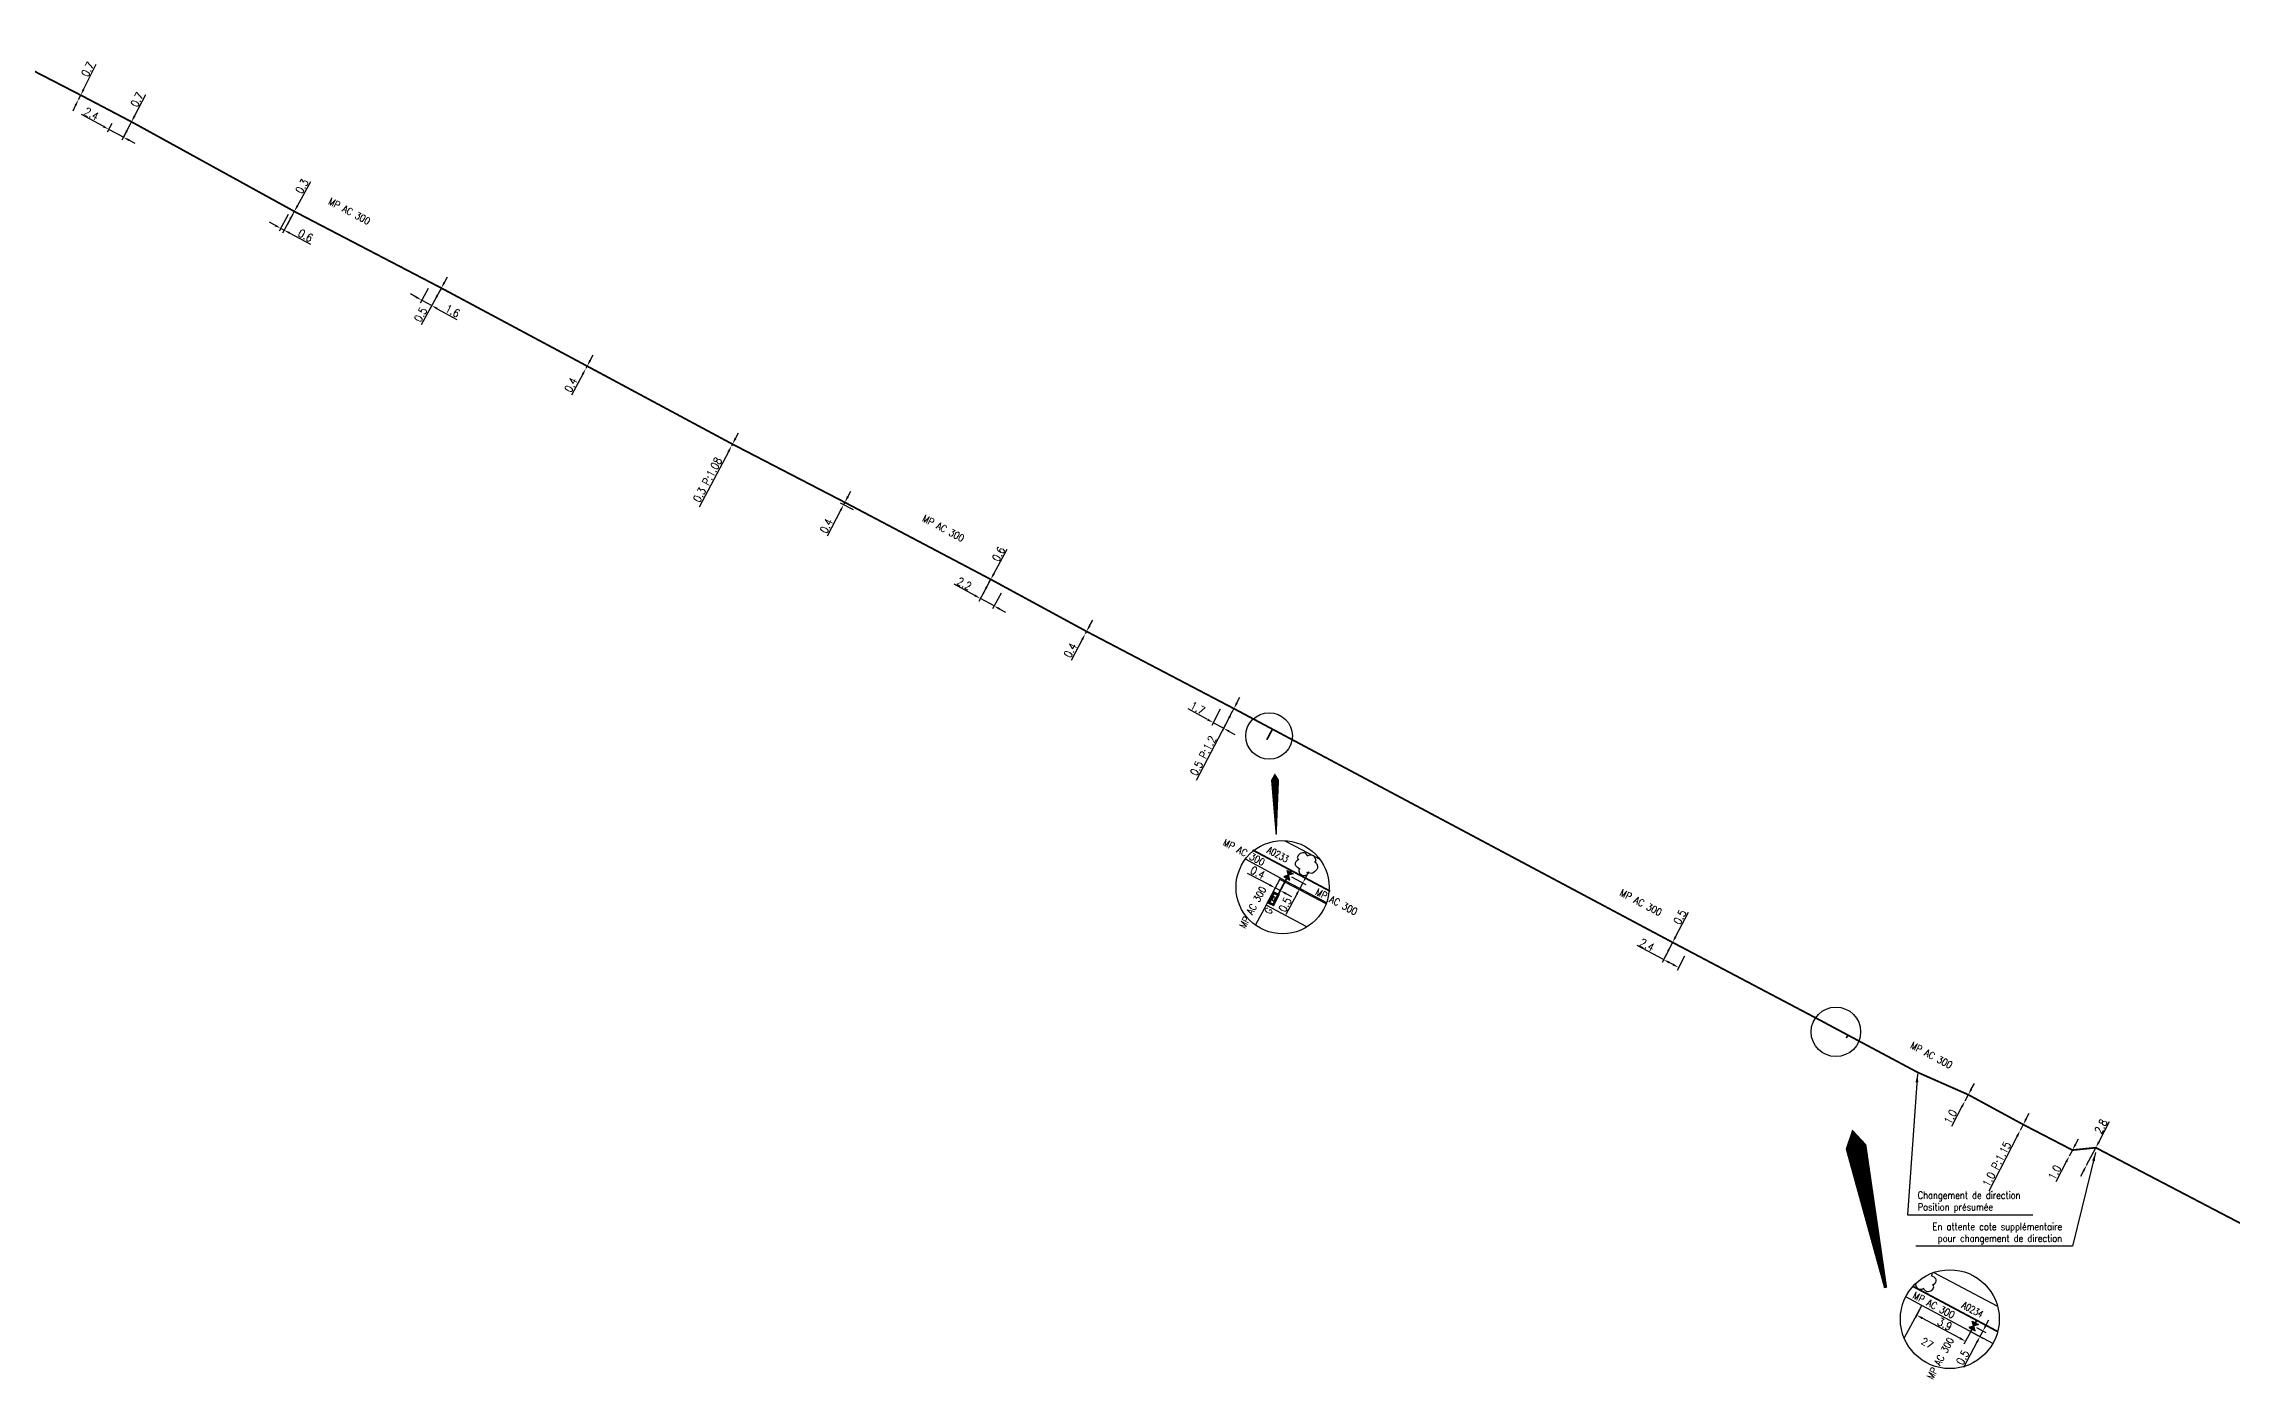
# Model space of a CAD drawing. Header units: millimetres. Extents: x 184000 to 185000, y 128000 to 129000.
# Drawn here: x 184253.1 to 184560.6, y 128011.2 to 128199 of the extents above; entities that cross this region are included whole.
import ezdxf
from ezdxf.enums import TextEntityAlignment as Align

# ---------------------------------------------------------------- set-up
doc = ezdxf.new("R2010")
doc.units = ezdxf.units.MM
doc.header["$PDMODE"] = 34
doc.layers.get('0').update_dxf_attribs({"linetype": 'CONTINUOUS'})
doc.layers.get('DEFPOINTS').update_dxf_attribs({"linetype": 'CONTINUOUS'})
doc.layers.add('G_120', color=4, linetype='CONTINUOUS')
doc.layers.add('G_900', color=7, linetype='CONTINUOUS')
doc.styles.get("Standard").update_dxf_attribs({"font": 'romans.shx', "width": 0.85})
doc.linetypes.add('G_typB_AP', pattern='A,5,-0.3,["o",Standard,S=1.5,R=0,X=0,Y=-0.5],-1.65', length=6.95)
doc.dimstyles.get("Standard").update_dxf_attribs({"dimtxt": 1.5, "dimasz": 1.2, "dimexe": 0.625, "dimexo": 0.625, "dimgap": 0.25, "dimtad": 1, "dimdec": 1, "dimzin": 0, "dimdsep": 46, "dimtxsty": 'Standard', "dimcen": -0.5, "dimadec": 0, "dimazin": 0, "dimtfac": 1, "dimtdec": 1, "dimtmove": 0, "dimatfit": 3, "dimfxl": 0, "dimtolj": 1, "dimtzin": 0, "dimarcsym": 0})

# ---------------------------------------------------------------- blocks, each defined once
blk = doc.blocks.new('G_300_04')
at = {"linetype": 'Continuous'}
h = blk.add_hatch(color=0, dxfattribs=at)
h.paths.add_polyline_path([(-0.5, 0.5), (-0.5, -0.5), (0, 0)])
h.paths.add_polyline_path([(0.5, 0.5), (0, 0), (0.5, -0.5)])
at = {"color": 0, "linetype": 'Continuous', "flags": 128}
blk.add_lwpolyline([(-0.5, -0.5), (0.5, 0.5), (0.5, -0.5), (-0.5, 0.5)], close=True, dxfattribs=at)
at = {"color": 0, "linetype": 'Continuous', "width": 0.75}
blk.add_attdef('NUM', text='', height=1, dxfattribs=at).set_placement((0, 1.78), align=Align.MIDDLE_CENTER)
at = {"color": 0, "linetype": 'Continuous', "width": 0.75, "flags": 3}
for tag, p in [('DEF_LEG', (0, -5)), ('DEF_COUP', (0, -7.5)), ('DEF_TYPE', (0, -10))]:
    blk.add_attdef(tag, text='', height=1.2, dxfattribs=at).set_placement(p, align=Align.MIDDLE)
blk = doc.blocks.new('*D442')
at = {"layer": 'DEFPOINTS', "color": 0, "linetype": 'Continuous', "transparency": 16777216}
for p in [(184417.52, 128103.51), (184418.73, 128105.81), (184420.42, 128105.49)]:
    blk.add_point(p, dxfattribs=at)
at = {"layer": 'G_120', "color": 0, "linetype": 'Continuous', "lineweight": -2, "transparency": 16777216}
for p, q in [((184416.73, 128103.94), (184413.97, 128105.44)), ((184418.51, 128105.39), (184417.3, 128103.09)), ((184418.97, 128102.72), (184417.52, 128103.51)), ((184420.2, 128105.07), (184418.75, 128102.31)), ((184419.76, 128102.29), (184420.55, 128101.86))]:
    blk.add_line(p, q, dxfattribs=at)
at = {"layer": 'G_120', "color": 0, "linetype": 'Continuous', "transparency": 16777216}
for points in [[(184416.8, 128104.07), (184416.66, 128103.81), (184417.52, 128103.51)], [(184419.83, 128102.42), (184419.69, 128102.16), (184418.97, 128102.72)]]:
    blk.add_solid(points, dxfattribs=at)
at = {"layer": 'G_120', "color": 0, "linetype": 'Continuous', "transparency": 16777216, "insert": (184415.32, 128105.56), "char_height": 1.125, "attachment_point": 5, "rotation": 331.4319}
blk.add_mtext('\\A1;1.7', dxfattribs=at)
blk = doc.blocks.new('*D443')
at = {"layer": 'DEFPOINTS', "color": 0, "linetype": 'Continuous', "transparency": 16777216}
for p in [(184420.17, 128105.02), (184420.17, 128105.02), (184420.42, 128105.49)]:
    blk.add_point(p, dxfattribs=at)
at = {"layer": 'G_120', "color": 0, "linetype": 'Continuous', "lineweight": -2, "transparency": 16777216}
for p, q in [((184420.84, 128106.28), (184421.26, 128107.08)), ((184419.76, 128104.22), (184415.14, 128095.4)), ((184420.42, 128105.49), (184420.17, 128105.02))]:
    blk.add_line(p, q, dxfattribs=at)
at = {"layer": 'G_120', "color": 0, "linetype": 'Continuous', "transparency": 16777216}
for points in [[(184420.71, 128106.35), (184420.97, 128106.21), (184420.42, 128105.49)], [(184419.62, 128104.29), (184419.89, 128104.15), (184420.17, 128105.02)]]:
    blk.add_solid(points, dxfattribs=at)
at = {"layer": 'G_120', "color": 0, "linetype": 'Continuous', "transparency": 16777216, "insert": (184416.1, 128098.86), "char_height": 1.125, "attachment_point": 5, "rotation": 62.3557}
blk.add_mtext('\\A1;0.5 P:1.2', dxfattribs=at)
blk = doc.blocks.new('*D444')
at = {"layer": 'DEFPOINTS', "color": 0, "linetype": 'Continuous', "transparency": 16777216}
for p in [(184399.52, 128115.99), (184399.52, 128115.99), (184399.71, 128116.34)]:
    blk.add_point(p, dxfattribs=at)
at = {"layer": 'G_120', "color": 0, "linetype": 'Continuous', "lineweight": -2, "transparency": 16777216}
for p, q in [((184399.71, 128116.34), (184399.52, 128115.99)), ((184400.14, 128117.13), (184400.57, 128117.93)), ((184399.1, 128115.2), (184397.52, 128112.27))]:
    blk.add_line(p, q, dxfattribs=at)
at = {"layer": 'G_120', "color": 0, "linetype": 'Continuous', "transparency": 16777216}
for points in [[(184398.96, 128115.27), (184399.23, 128115.13), (184399.52, 128115.99)], [(184400.01, 128117.21), (184400.27, 128117.06), (184399.71, 128116.34)]]:
    blk.add_solid(points, dxfattribs=at)
at = {"layer": 'G_120', "color": 0, "linetype": 'Continuous', "transparency": 16777216, "insert": (184397.43, 128113.69), "char_height": 1.125, "attachment_point": 5, "rotation": 61.6851}
blk.add_mtext('\\A1;0.4', dxfattribs=at)
blk = doc.blocks.new('*D445')
at = {"layer": 'DEFPOINTS', "color": 0, "linetype": 'Continuous', "transparency": 16777216}
for p in [(184386.24, 128123.66), (184387.91, 128122.13), (184386.71, 128119.92)]:
    blk.add_point(p, dxfattribs=at)
at = {"layer": 'G_120', "color": 0, "linetype": 'Continuous', "lineweight": -2, "transparency": 16777216}
for p, q in [((184383.99, 128121.4), (184381.11, 128122.97)), ((184386.02, 128123.25), (184384.56, 128120.56)), ((184387.69, 128121.71), (184386.49, 128119.51)), ((184386.71, 128119.92), (184384.78, 128120.97)), ((184387.5, 128119.49), (184388.29, 128119.06))]:
    blk.add_line(p, q, dxfattribs=at)
at = {"layer": 'G_120', "color": 0, "linetype": 'Continuous', "transparency": 16777216}
for points in [[(184384.06, 128121.53), (184383.92, 128121.27), (184384.78, 128120.97)], [(184387.58, 128119.62), (184387.43, 128119.36), (184386.71, 128119.92)]]:
    blk.add_solid(points, dxfattribs=at)
at = {"layer": 'G_120', "color": 0, "linetype": 'Continuous', "transparency": 16777216, "insert": (184382.51, 128123.06), "char_height": 1.125, "attachment_point": 5, "rotation": 331.4535}
blk.add_mtext('\\A1;2.2', dxfattribs=at)
blk = doc.blocks.new('*D446')
at = {"layer": 'DEFPOINTS', "color": 0, "linetype": 'Continuous', "transparency": 16777216}
for p in [(184385.98, 128123.18), (184385.98, 128123.18), (184386.24, 128123.66)]:
    blk.add_point(p, dxfattribs=at)
at = {"layer": 'G_120', "color": 0, "linetype": 'Continuous', "lineweight": -2, "transparency": 16777216}
for p, q in [((184386.67, 128124.45), (184388.55, 128127.91)), ((184385.55, 128122.39), (184385.12, 128121.6)), ((184385.98, 128123.18), (184386.24, 128123.66))]:
    blk.add_line(p, q, dxfattribs=at)
at = {"layer": 'G_120', "color": 0, "linetype": 'Continuous', "transparency": 16777216}
for points in [[(184386.54, 128124.52), (184386.81, 128124.38), (184386.24, 128123.66)], [(184385.42, 128122.46), (184385.68, 128122.31), (184385.98, 128123.18)]]:
    blk.add_solid(points, dxfattribs=at)
at = {"layer": 'G_120', "color": 0, "linetype": 'Continuous', "transparency": 16777216, "insert": (184387.33, 128127.22), "char_height": 1.125, "attachment_point": 5, "rotation": 61.4535}
blk.add_mtext('\\A1;0.6', dxfattribs=at)
blk = doc.blocks.new('*D447')
at = {"layer": 'DEFPOINTS', "color": 0, "linetype": 'Continuous', "transparency": 16777216}
for p in [(184307.34, 128164.96), (184308.99, 128164.63), (184306.23, 128162.93)]:
    blk.add_point(p, dxfattribs=at)
at = {"layer": 'G_120', "color": 0, "linetype": 'Continuous', "lineweight": -2, "transparency": 16777216}
for p, q in [((184307.12, 128164.55), (184306.01, 128162.52)), ((184305.44, 128163.36), (184304.65, 128163.8)), ((184306.23, 128162.93), (184307.64, 128162.16)), ((184308.76, 128164.22), (184307.41, 128161.75)), ((184308.42, 128161.73), (184311.18, 128160.22))]:
    blk.add_line(p, q, dxfattribs=at)
at = {"layer": 'G_120', "color": 0, "linetype": 'Continuous', "transparency": 16777216}
for points in [[(184305.51, 128163.49), (184305.37, 128163.23), (184306.23, 128162.93)], [(184308.5, 128161.86), (184308.35, 128161.6), (184307.64, 128162.16)]]:
    blk.add_solid(points, dxfattribs=at)
at = {"layer": 'G_120', "color": 0, "linetype": 'Continuous', "transparency": 16777216, "insert": (184310.56, 128161.42), "char_height": 1.125, "attachment_point": 5, "rotation": 331.3034}
blk.add_mtext('\\A1;1.6', dxfattribs=at)
blk = doc.blocks.new('*D448')
at = {"layer": 'DEFPOINTS', "color": 0, "linetype": 'Continuous', "transparency": 16777216}
for p in [(184308.99, 128164.63), (184308.75, 128164.19), (184308.75, 128164.19)]:
    blk.add_point(p, dxfattribs=at)
at = {"layer": 'G_120', "color": 0, "linetype": 'Continuous', "lineweight": -2, "transparency": 16777216}
for p, q in [((184308.99, 128164.63), (184308.75, 128164.19)), ((184309.42, 128165.42), (184309.85, 128166.21)), ((184308.31, 128163.4), (184306.17, 128159.48))]:
    blk.add_line(p, q, dxfattribs=at)
at = {"layer": 'G_120', "color": 0, "linetype": 'Continuous', "transparency": 16777216}
for points in [[(184309.29, 128165.49), (184309.55, 128165.35), (184308.99, 128164.63)], [(184308.18, 128163.47), (184308.45, 128163.33), (184308.75, 128164.19)]]:
    blk.add_solid(points, dxfattribs=at)
at = {"layer": 'G_120', "color": 0, "linetype": 'Continuous', "transparency": 16777216, "insert": (184306.08, 128160.89), "char_height": 1.125, "attachment_point": 5, "rotation": 61.3034}
blk.add_mtext('\\A1;0.5', dxfattribs=at)
blk = doc.blocks.new('*D449')
at = {"layer": 'DEFPOINTS', "color": 0, "linetype": 'Continuous', "transparency": 16777216}
for p in [(184329.29, 128153.3), (184329.29, 128153.3), (184329.48, 128153.66)]:
    blk.add_point(p, dxfattribs=at)
at = {"layer": 'G_120', "color": 0, "linetype": 'Continuous', "lineweight": -2, "transparency": 16777216}
for p, q in [((184329.91, 128154.45), (184330.33, 128155.24)), ((184328.87, 128152.51), (184327.29, 128149.58)), ((184329.48, 128153.66), (184329.29, 128153.3))]:
    blk.add_line(p, q, dxfattribs=at)
at = {"layer": 'G_120', "color": 0, "linetype": 'Continuous', "transparency": 16777216}
for points in [[(184328.74, 128152.58), (184329, 128152.44), (184329.29, 128153.3)], [(184329.78, 128154.52), (184330.04, 128154.38), (184329.48, 128153.66)]]:
    blk.add_solid(points, dxfattribs=at)
at = {"layer": 'G_120', "color": 0, "linetype": 'Continuous', "transparency": 16777216, "insert": (184327.21, 128151.01), "char_height": 1.125, "attachment_point": 5, "rotation": 61.7529}
blk.add_mtext('\\A1;0.4', dxfattribs=at)
blk = doc.blocks.new('*D450')
at = {"layer": 'DEFPOINTS', "color": 0, "linetype": 'Continuous', "transparency": 16777216}
for p in [(184349.78, 128142.42), (184349.78, 128142.42), (184349.92, 128142.68)]:
    blk.add_point(p, dxfattribs=at)
at = {"layer": 'G_120', "color": 0, "linetype": 'Continuous', "lineweight": -2, "transparency": 16777216}
for p, q in [((184350.34, 128143.48), (184350.76, 128144.27)), ((184349.36, 128141.62), (184345.23, 128133.81)), ((184349.92, 128142.68), (184349.78, 128142.42))]:
    blk.add_line(p, q, dxfattribs=at)
at = {"layer": 'G_120', "color": 0, "linetype": 'Continuous', "transparency": 16777216}
for points in [[(184350.2, 128143.55), (184350.47, 128143.41), (184349.92, 128142.68)], [(184349.22, 128141.69), (184349.49, 128141.55), (184349.78, 128142.42)]]:
    blk.add_solid(points, dxfattribs=at)
at = {"layer": 'G_120', "color": 0, "linetype": 'Continuous', "transparency": 16777216, "insert": (184346.42, 128137.67), "char_height": 1.125, "attachment_point": 5, "rotation": 62.1242}
blk.add_mtext('\\A1;0.3 P:1.08', dxfattribs=at)
blk = doc.blocks.new('*D451')
at = {"layer": 'DEFPOINTS', "color": 0, "linetype": 'Continuous', "transparency": 16777216}
for p in [(184287.68, 128175.38), (184288.32, 128175.41), (184286.39, 128173.04)]:
    blk.add_point(p, dxfattribs=at)
at = {"layer": 'G_120', "color": 0, "linetype": 'Continuous', "lineweight": -2, "transparency": 16777216}
for p, q in [((184285.6, 128173.46), (184284.81, 128173.89)), ((184287.45, 128174.97), (184286.17, 128172.63)), ((184288.1, 128175), (184286.65, 128172.37)), ((184286.39, 128173.04), (184286.88, 128172.78)), ((184287.67, 128172.36), (184290.6, 128170.8))]:
    blk.add_line(p, q, dxfattribs=at)
at = {"layer": 'G_120', "color": 0, "linetype": 'Continuous', "transparency": 16777216}
for points in [[(184285.67, 128173.59), (184285.53, 128173.33), (184286.39, 128173.04)], [(184287.74, 128172.49), (184287.6, 128172.23), (184286.88, 128172.78)]]:
    blk.add_solid(points, dxfattribs=at)
at = {"layer": 'G_120', "color": 0, "linetype": 'Continuous', "transparency": 16777216, "insert": (184289.9, 128172.02), "char_height": 1.125, "attachment_point": 5, "rotation": 331.9629}
blk.add_mtext('\\A1;0.6', dxfattribs=at)
blk = doc.blocks.new('*D452')
at = {"layer": 'DEFPOINTS', "color": 0, "linetype": 'Continuous', "transparency": 16777216}
for p in [(184288.16, 128175.12), (184288.16, 128175.12), (184288.32, 128175.41)]:
    blk.add_point(p, dxfattribs=at)
at = {"layer": 'G_120', "color": 0, "linetype": 'Continuous', "lineweight": -2, "transparency": 16777216}
for p, q in [((184288.76, 128176.2), (184290.64, 128179.62)), ((184287.73, 128174.33), (184287.3, 128173.54)), ((184288.16, 128175.12), (184288.32, 128175.41))]:
    blk.add_line(p, q, dxfattribs=at)
at = {"layer": 'G_120', "color": 0, "linetype": 'Continuous', "transparency": 16777216}
for points in [[(184287.6, 128174.4), (184287.86, 128174.26), (184288.16, 128175.12)], [(184288.63, 128176.27), (184288.89, 128176.12), (184288.32, 128175.41)]]:
    blk.add_solid(points, dxfattribs=at)
at = {"layer": 'G_120', "color": 0, "linetype": 'Continuous', "transparency": 16777216, "insert": (184289.41, 128178.94), "char_height": 1.125, "attachment_point": 5, "rotation": 61.2157}
blk.add_mtext('\\A1;0.3', dxfattribs=at)
blk = doc.blocks.new('*D453')
at = {"layer": 'DEFPOINTS', "color": 0, "linetype": 'Continuous', "transparency": 16777216}
for p in [(184516.41, 128020.19), (184517.14, 128021.55), (184524.43, 128018.65)]:
    blk.add_point(p, dxfattribs=at)
at = {"layer": 'G_900', "color": 0, "linetype": 'Continuous', "lineweight": -2, "transparency": 16777216}
for p, q in [((184516.92, 128021.14), (184516.19, 128019.78)), ((184522.5, 128016.94), (184517.2, 128019.77)), ((184524.21, 128018.23), (184523.07, 128016.1))]:
    blk.add_line(p, q, dxfattribs=at)
at = {"layer": 'G_900', "color": 0, "linetype": 'Continuous', "transparency": 16777216}
for points in [[(184517.27, 128019.9), (184517.13, 128019.64), (184516.41, 128020.19)], [(184522.57, 128017.07), (184522.43, 128016.81), (184523.29, 128016.52)]]:
    blk.add_solid(points, dxfattribs=at)
at = {"layer": 'G_900', "color": 0, "linetype": 'Continuous', "transparency": 16777216, "insert": (184520.36, 128018.93), "char_height": 1.125, "attachment_point": 5, "rotation": 331.8846}
blk.add_mtext('\\A1;3.9', dxfattribs=at)
blk = doc.blocks.new('*D454')
at = {"layer": 'DEFPOINTS', "color": 0, "linetype": 'Continuous', "transparency": 16777216}
for p in [(184524.02, 128017.88), (184524.43, 128018.65), (184525.32, 128017.18)]:
    blk.add_point(p, dxfattribs=at)
at = {"layer": 'G_900', "color": 0, "linetype": 'Continuous', "lineweight": -2, "transparency": 16777216}
for p, q in [((184524.43, 128017.66), (184525.73, 128016.96)), ((184524.84, 128018.43), (184526.14, 128017.73)), ((184525.73, 128017.95), (184525.32, 128017.18)), ((184526.15, 128018.75), (184526.58, 128019.54)), ((184524.89, 128016.39), (184523, 128012.84))]:
    blk.add_line(p, q, dxfattribs=at)
at = {"layer": 'G_900', "color": 0, "linetype": 'Continuous', "transparency": 16777216}
for points in [[(184524.76, 128016.46), (184525.03, 128016.32), (184525.32, 128017.18)], [(184526.02, 128018.82), (184526.28, 128018.67), (184525.73, 128017.95)]]:
    blk.add_solid(points, dxfattribs=at)
at = {"layer": 'G_900', "color": 0, "linetype": 'Continuous', "transparency": 16777216, "insert": (184522.89, 128014.24), "char_height": 1.125, "attachment_point": 5, "rotation": 61.8846}
blk.add_mtext('\\A1;0.5', dxfattribs=at)
blk = doc.blocks.new('*D455')
at = {"layer": 'DEFPOINTS', "color": 0, "linetype": 'Continuous', "transparency": 16777216}
for p in [(184426.96, 128081.65), (184428.1, 128082.06), (184426.23, 128080.27)]:
    blk.add_point(p, dxfattribs=at)
at = {"layer": 'G_900', "color": 0, "linetype": 'Continuous', "lineweight": -2, "transparency": 16777216}
for p, q in [((184425.43, 128080.69), (184422.35, 128082.32)), ((184427.88, 128081.65), (184426.71, 128079.48)), ((184426.74, 128081.23), (184426.01, 128079.86)), ((184426.94, 128079.9), (184426.23, 128080.27)), ((184427.73, 128079.48), (184428.53, 128079.05))]:
    blk.add_line(p, q, dxfattribs=at)
at = {"layer": 'G_900', "color": 0, "linetype": 'Continuous', "transparency": 16777216}
for points in [[(184425.5, 128080.82), (184425.36, 128080.56), (184426.23, 128080.27)], [(184427.8, 128079.61), (184427.66, 128079.34), (184426.94, 128079.9)]]:
    blk.add_solid(points, dxfattribs=at)
at = {"layer": 'G_900', "color": 0, "linetype": 'Continuous', "transparency": 16777216, "insert": (184423.77, 128082.42), "char_height": 1.125, "attachment_point": 5, "rotation": 332.097}
blk.add_mtext('\\A1;0.4', dxfattribs=at)
blk = doc.blocks.new('*D456')
at = {"layer": 'DEFPOINTS', "color": 0, "linetype": 'Continuous', "transparency": 16777216}
for p in [(184428.1, 128082.06), (184427.67, 128081.27), (184429.7, 128080.2)]:
    blk.add_point(p, dxfattribs=at)
at = {"layer": 'G_900', "color": 0, "linetype": 'Continuous', "lineweight": -2, "transparency": 16777216}
for p, q in [((184428.51, 128081.85), (184430.54, 128080.77)), ((184430.55, 128081.79), (184430.97, 128082.58)), ((184429.27, 128079.41), (184427.72, 128076.51)), ((184428.09, 128081.05), (184430.11, 128079.98)), ((184430.12, 128080.99), (184429.7, 128080.2))]:
    blk.add_line(p, q, dxfattribs=at)
at = {"layer": 'G_900', "color": 0, "linetype": 'Continuous', "transparency": 16777216}
for points in [[(184430.41, 128081.86), (184430.68, 128081.71), (184430.12, 128080.99)], [(184429.14, 128079.48), (184429.4, 128079.33), (184429.7, 128080.2)]]:
    blk.add_solid(points, dxfattribs=at)
at = {"layer": 'G_900', "color": 0, "linetype": 'Continuous', "transparency": 16777216, "insert": (184427.62, 128077.92), "char_height": 1.125, "attachment_point": 5, "rotation": 61.8402}
blk.add_mtext('\\A1;0.5', dxfattribs=at)
blk = doc.blocks.new('*D457')
at = {"layer": 'DEFPOINTS', "color": 0, "linetype": 'Continuous', "transparency": 16777216}
for p in [(184523.68, 128051.19), (184523.21, 128050.3), (184523.21, 128050.3)]:
    blk.add_point(p, dxfattribs=at)
at = {"layer": 'G_120', "color": 0, "linetype": 'Continuous', "lineweight": -2, "transparency": 16777216}
for p, q in [((184523.68, 128051.19), (184523.21, 128050.3)), ((184524.1, 128051.98), (184524.53, 128052.77)), ((184522.78, 128049.51), (184521.3, 128046.74))]:
    blk.add_line(p, q, dxfattribs=at)
at = {"layer": 'G_120', "color": 0, "linetype": 'Continuous', "transparency": 16777216}
for points in [[(184523.97, 128052.05), (184524.24, 128051.91), (184523.68, 128051.19)], [(184522.65, 128049.58), (184522.91, 128049.44), (184523.21, 128050.3)]]:
    blk.add_solid(points, dxfattribs=at)
at = {"layer": 'G_120', "color": 0, "linetype": 'Continuous', "transparency": 16777216, "insert": (184521.17, 128048.08), "char_height": 1.125, "attachment_point": 5, "rotation": 61.8404}
blk.add_mtext('\\A1;1.0', dxfattribs=at)
blk = doc.blocks.new('*D458')
at = {"layer": 'DEFPOINTS', "color": 0, "linetype": 'Continuous', "transparency": 16777216}
for p in [(184537.87, 128042.56), (184537.87, 128042.56), (184538.32, 128043.4)]:
    blk.add_point(p, dxfattribs=at)
at = {"layer": 'G_120', "color": 0, "linetype": 'Continuous', "lineweight": -2, "transparency": 16777216}
for p, q in [((184538.74, 128044.19), (184539.16, 128044.99)), ((184537.45, 128041.76), (184535.96, 128038.92)), ((184538.32, 128043.4), (184537.87, 128042.56))]:
    blk.add_line(p, q, dxfattribs=at)
at = {"layer": 'G_120', "color": 0, "linetype": 'Continuous', "transparency": 16777216}
for points in [[(184537.32, 128041.83), (184537.59, 128041.69), (184537.87, 128042.56)], [(184538.6, 128044.26), (184538.87, 128044.12), (184538.32, 128043.4)]]:
    blk.add_solid(points, dxfattribs=at)
at = {"layer": 'G_120', "color": 0, "linetype": 'Continuous', "transparency": 16777216, "insert": (184535.82, 128040.26), "char_height": 1.125, "attachment_point": 5, "rotation": 62.2238}
blk.add_mtext('\\A1;1.0', dxfattribs=at)
blk = doc.blocks.new('*D459')
at = {"layer": 'DEFPOINTS', "color": 0, "linetype": 'Continuous', "transparency": 16777216}
for p in [(184530.96, 128046.15), (184530.96, 128046.15), (184531.4, 128046.99)]:
    blk.add_point(p, dxfattribs=at)
at = {"layer": 'G_120', "color": 0, "linetype": 'Continuous', "lineweight": -2, "transparency": 16777216}
for p, q in [((184531.81, 128047.79), (184532.22, 128048.59)), ((184530.55, 128045.35), (184526.56, 128037.62)), ((184531.4, 128046.99), (184530.96, 128046.15))]:
    blk.add_line(p, q, dxfattribs=at)
at = {"layer": 'G_120', "color": 0, "linetype": 'Continuous', "transparency": 16777216}
for points in [[(184531.67, 128047.86), (184531.94, 128047.72), (184531.4, 128046.99)], [(184530.41, 128045.42), (184530.68, 128045.28), (184530.96, 128046.15)]]:
    blk.add_solid(points, dxfattribs=at)
at = {"layer": 'G_120', "color": 0, "linetype": 'Continuous', "transparency": 16777216, "insert": (184527.68, 128041.43), "char_height": 1.125, "attachment_point": 5, "rotation": 62.7152}
blk.add_mtext('\\A1;1.0 P:1.15', dxfattribs=at)
blk = doc.blocks.new('*D460')
at = {"layer": 'DEFPOINTS', "color": 0, "linetype": 'Continuous', "transparency": 16777216}
for p in [(184541.6, 128043.74), (184540.3, 128041.28), (184540.3, 128041.28)]:
    blk.add_point(p, dxfattribs=at)
at = {"layer": 'G_120', "color": 0, "linetype": 'Continuous', "lineweight": -2, "transparency": 16777216}
for p, q in [((184542.02, 128044.53), (184543.55, 128047.43)), ((184540.3, 128041.28), (184541.6, 128043.74)), ((184539.88, 128040.48), (184539.46, 128039.68))]:
    blk.add_line(p, q, dxfattribs=at)
at = {"layer": 'G_120', "color": 0, "linetype": 'Continuous', "transparency": 16777216}
for points in [[(184541.89, 128044.6), (184542.15, 128044.46), (184541.6, 128043.74)], [(184539.75, 128040.55), (184540.02, 128040.41), (184540.3, 128041.28)]]:
    blk.add_solid(points, dxfattribs=at)
at = {"layer": 'G_120', "color": 0, "linetype": 'Continuous', "transparency": 16777216, "insert": (184542.33, 128046.73), "char_height": 1.125, "attachment_point": 5, "rotation": 62.2238}
blk.add_mtext('\\A1;2.8', dxfattribs=at)
blk = doc.blocks.new('*D466')
at = {"layer": 'DEFPOINTS', "color": 0, "linetype": 'Continuous', "transparency": 16777216}
for p in [(184481.89, 128072.19), (184481.89, 128072.19), (184482.1, 128072.61)]:
    blk.add_point(p, dxfattribs=at)
at = {"layer": 'G_120', "color": 0, "linetype": 'Continuous', "lineweight": -2, "transparency": 16777216}
for p, q in [((184482.52, 128073.41), (184484.35, 128076.87)), ((184481.89, 128072.19), (184482.1, 128072.61)), ((184481.47, 128071.4), (184481.05, 128070.6))]:
    blk.add_line(p, q, dxfattribs=at)
at = {"layer": 'G_120', "color": 0, "linetype": 'Continuous', "transparency": 16777216}
for points in [[(184481.33, 128071.47), (184481.6, 128071.33), (184481.89, 128072.19)], [(184482.39, 128073.48), (184482.66, 128073.34), (184482.1, 128072.61)]]:
    blk.add_solid(points, dxfattribs=at)
at = {"layer": 'G_120', "color": 0, "linetype": 'Continuous', "transparency": 16777216, "insert": (184483.13, 128076.17), "char_height": 1.125, "attachment_point": 5, "rotation": 62.2667}
blk.add_mtext('\\A1;0.5', dxfattribs=at)
blk = doc.blocks.new('*D467')
at = {"layer": 'DEFPOINTS', "color": 0, "linetype": 'Continuous', "transparency": 16777216}
for p in [(184482.1, 128072.61), (184482.96, 128069.08), (184484.01, 128071.08)]:
    blk.add_point(p, dxfattribs=at)
at = {"layer": 'G_120', "color": 0, "linetype": 'Continuous', "lineweight": -2, "transparency": 16777216}
for p, q in [((184480.83, 128070.2), (184477.1, 128072.16)), ((184481.89, 128072.2), (184480.62, 128069.78)), ((184482.16, 128069.5), (184481.63, 128069.78)), ((184483.79, 128070.66), (184482.74, 128068.66))]:
    blk.add_line(p, q, dxfattribs=at)
at = {"layer": 'G_120', "color": 0, "linetype": 'Continuous', "transparency": 16777216}
for points in [[(184481.7, 128069.91), (184481.56, 128069.64), (184480.83, 128070.2)], [(184482.23, 128069.63), (184482.09, 128069.37), (184482.96, 128069.08)]]:
    blk.add_solid(points, dxfattribs=at)
at = {"layer": 'G_120', "color": 0, "linetype": 'Continuous', "transparency": 16777216, "insert": (184478.52, 128072.26), "char_height": 1.125, "attachment_point": 5, "rotation": 332.2667}
blk.add_mtext('\\A1;2.4', dxfattribs=at)
blk = doc.blocks.new('*D638')
at = {"layer": 'DEFPOINTS', "color": 0, "linetype": 'Continuous', "transparency": 16777216}
for p in [(184257.97, 128191.14), (184257.97, 128191.14), (184258.29, 128191.77)]:
    blk.add_point(p, dxfattribs=at)
at = {"layer": 'G_120', "color": 0, "linetype": 'Continuous', "lineweight": -2, "transparency": 16777216}
for p, q in [((184258.69, 128192.57), (184260.47, 128196.12)), ((184257.57, 128190.34), (184257.17, 128189.53)), ((184257.97, 128191.14), (184258.29, 128191.77))]:
    blk.add_line(p, q, dxfattribs=at)
at = {"layer": 'G_120', "color": 0, "linetype": 'Continuous', "transparency": 16777216}
for points in [[(184258.56, 128192.64), (184258.83, 128192.5), (184258.29, 128191.77)], [(184257.44, 128190.4), (184257.7, 128190.27), (184257.97, 128191.14)]]:
    blk.add_solid(points, dxfattribs=at)
at = {"layer": 'G_120', "color": 0, "linetype": 'Continuous', "transparency": 16777216, "insert": (184259.27, 128195.39), "char_height": 1.125, "attachment_point": 5, "rotation": 63.3206}
blk.add_mtext('\\A1;0.7', dxfattribs=at)
blk = doc.blocks.new('*D639')
at = {"layer": 'DEFPOINTS', "color": 0, "linetype": 'Continuous', "transparency": 16777216}
for p in [(184262.23, 128186.95), (184262.89, 128188.21), (184265.43, 128188.01)]:
    blk.add_point(p, dxfattribs=at)
at = {"layer": 'G_120', "color": 0, "linetype": 'Continuous', "lineweight": -2, "transparency": 16777216}
for p, q in [((184261.44, 128187.38), (184258.38, 128189.03)), ((184262.67, 128187.79), (184262.02, 128186.54)), ((184264.3, 128185.84), (184262.23, 128186.95)), ((184265.21, 128187.59), (184264.09, 128185.42)), ((184265.1, 128185.41), (184265.89, 128184.99))]:
    blk.add_line(p, q, dxfattribs=at)
at = {"layer": 'G_120', "color": 0, "linetype": 'Continuous', "transparency": 16777216}
for points in [[(184261.51, 128187.51), (184261.37, 128187.25), (184262.23, 128186.95)], [(184265.17, 128185.55), (184265.02, 128185.28), (184264.3, 128185.84)]]:
    blk.add_solid(points, dxfattribs=at)
at = {"layer": 'G_120', "color": 0, "linetype": 'Continuous', "transparency": 16777216, "insert": (184259.8, 128189.12), "char_height": 1.125, "attachment_point": 5, "rotation": 331.7076}
blk.add_mtext('\\A1;2.4', dxfattribs=at)
blk = doc.blocks.new('*D640')
at = {"layer": 'DEFPOINTS', "color": 0, "linetype": 'Continuous', "transparency": 16777216}
for p in [(184265.09, 128187.36), (184265.09, 128187.36), (184265.43, 128188.01)]:
    blk.add_point(p, dxfattribs=at)
at = {"layer": 'G_120', "color": 0, "linetype": 'Continuous', "lineweight": -2, "transparency": 16777216}
for p, q in [((184265.84, 128188.81), (184267.42, 128191.84)), ((184264.68, 128186.56), (184264.26, 128185.76)), ((184265.09, 128187.36), (184265.43, 128188.01))]:
    blk.add_line(p, q, dxfattribs=at)
at = {"layer": 'G_120', "color": 0, "linetype": 'Continuous', "transparency": 16777216}
for points in [[(184264.54, 128186.63), (184264.81, 128186.49), (184265.09, 128187.36)], [(184265.71, 128188.88), (184265.98, 128188.74), (184265.43, 128188.01)]]:
    blk.add_solid(points, dxfattribs=at)
at = {"layer": 'G_120', "color": 0, "linetype": 'Continuous', "transparency": 16777216, "insert": (184266.21, 128191.13), "char_height": 1.125, "attachment_point": 5, "rotation": 62.5481}
blk.add_mtext('\\A1;0.7', dxfattribs=at)
blk = doc.blocks.new('*D691')
at = {"layer": 'DEFPOINTS', "color": 0, "linetype": 'Continuous', "transparency": 16777216}
for p in [(184365.54, 128134.15), (184365.72, 128134.49), (184367.34, 128133.21)]:
    blk.add_point(p, dxfattribs=at)
at = {"layer": 'G_120', "color": 0, "linetype": 'Continuous', "lineweight": -2, "transparency": 16777216}
for p, q in [((184366.92, 128133.43), (184365.13, 128134.37)), ((184365.72, 128134.49), (184365.54, 128134.15)), ((184366.14, 128135.28), (184366.56, 128136.08)), ((184365.13, 128133.35), (184363.23, 128129.76))]:
    blk.add_line(p, q, dxfattribs=at)
at = {"layer": 'G_120', "color": 0, "linetype": 'Continuous', "transparency": 16777216}
for points in [[(184364.99, 128133.42), (184365.26, 128133.28), (184365.54, 128134.15)], [(184366.01, 128135.35), (184366.27, 128135.21), (184365.72, 128134.49)]]:
    blk.add_solid(points, dxfattribs=at)
at = {"layer": 'G_120', "color": 0, "linetype": 'Continuous', "transparency": 16777216, "insert": (184363.13, 128131.18), "char_height": 1.125, "attachment_point": 5, "rotation": 62.2086}
blk.add_mtext('\\A1;0.4', dxfattribs=at)

msp = doc.modelspace()

# ---------------------------------------------------------------- linework, layer by layer
at = {"layer": 'G_120', "linetype": 'G_typB_AP', "ltscale": 0.5, "const_width": 0.25}
msp.add_lwpolyline([(184589.69, 128018.59), (184541.6, 128043.74), (184538.32, 128043.4), (184538.32, 128043.4), (184531.4, 128046.99), (184523.68, 128051.19), (184523.68, 128051.19), (184516.58, 128054.32), (184516.58, 128054.32), (184506.75, 128059.57), (184502.87, 128061.65), (184482.1, 128072.61), (184425.84, 128102.6), (184420.42, 128105.49), (184399.71, 128116.34), (184399.71, 128116.34), (184386.24, 128123.66), (184365.72, 128134.49), (184365.72, 128134.49), (184349.92, 128142.68), (184329.48, 128153.66), (184308.99, 128164.63), (184288.32, 128175.41), (184265.43, 128188.01), (184258.29, 128191.76), (184258.29, 128191.76), (184244.52, 128198.87)], dxfattribs=at)
at = {"layer": 'G_120', "linetype": 'G_typB_AP', "ltscale": 0.5, "const_width": 0.25, "flags": 128}
for points in [[(184425.05, 128101.11), (184425.84, 128102.6)], [(184506.53, 128059.16), (184506.75, 128059.57)]]:
    msp.add_lwpolyline(points, dxfattribs=at)
at = {"layer": 'G_900', "color": 252}
for p, q in [((184429.5, 128084.86), (184429.34, 128084.56)), ((184429.34, 128084.56), (184429.44, 128084.25)), ((184429.76, 128085.11), (184429.5, 128084.86)), ((184430.07, 128085.21), (184429.76, 128085.11)), ((184430.33, 128085.21), (184430.07, 128085.21)), ((184430.53, 128085.1), (184430.33, 128085.21)), ((184430.78, 128084.84), (184430.53, 128085.1)), ((184430.78, 128084.84), (184431.09, 128084.94)), ((184430.83, 128084.68), (184430.78, 128084.84)), ((184431.09, 128084.94), (184431.34, 128084.93)), ((184431.34, 128084.93), (184431.55, 128084.82)), ((184431.55, 128084.82), (184431.8, 128084.56)), ((184431.8, 128084.56), (184431.89, 128084.26)), ((184429.07, 128083.8), (184429.13, 128083.9)), ((184429.07, 128083.54), (184429.07, 128083.8)), ((184429.12, 128083.39), (184429.07, 128083.54)), ((184429.37, 128083.13), (184429.12, 128083.39)), ((184429.13, 128083.9), (184429.23, 128084.1)), ((184429.23, 128084.1), (184429.44, 128084.25)), ((184429.57, 128083.02), (184429.37, 128083.13)), ((184429.44, 128084.25), (184429.59, 128084.3)), ((184429.57, 128083.02), (184429.67, 128082.97)), ((184429.61, 128082.61), (184429.62, 128082.87)), ((184429.71, 128082.3), (184429.61, 128082.61)), ((184429.62, 128082.87), (184429.67, 128082.97)), ((184429.67, 128082.97), (184429.72, 128083.07)), ((184429.86, 128082.1), (184429.71, 128082.3)), ((184430.06, 128081.99), (184429.86, 128082.1)), ((184430.32, 128081.98), (184430.06, 128081.99)), ((184430.47, 128082.03), (184430.32, 128081.98)), ((184430.63, 128082.08), (184430.47, 128082.03)), ((184430.83, 128082.23), (184430.63, 128082.08)), ((184430.79, 128082.38), (184430.68, 128082.44)), ((184431.14, 128082.33), (184430.79, 128082.38)), ((184430.83, 128082.23), (184430.89, 128082.33)), ((184431.4, 128082.32), (184431.14, 128082.33)), ((184431.55, 128082.37), (184431.4, 128082.32)), ((184431.76, 128082.52), (184431.55, 128082.37)), ((184431.94, 128083.85), (184431.74, 128083.95)), ((184432.07, 128082.87), (184431.76, 128082.52)), ((184431.89, 128084), (184431.84, 128083.9)), ((184431.89, 128084.26), (184431.89, 128084)), ((184432.09, 128083.64), (184431.94, 128083.85)), ((184432.18, 128083.07), (184432.07, 128082.87)), ((184432.09, 128083.64), (184432.18, 128083.33)), ((184432.18, 128083.33), (184432.18, 128083.07)), ((184518.57, 128026.1), (184518.57, 128026.1)), ((184518.57, 128026.1), (184518.57, 128025.84)), ((184518.84, 128026.2), (184527.79, 128021.45)), ((184516.28, 128024.46), (184516.29, 128024.66)), ((184516.38, 128024.16), (184516.28, 128024.46)), ((184516.63, 128023.89), (184516.38, 128024.16)), ((184516.83, 128023.79), (184516.63, 128023.89)), ((184517.09, 128023.78), (184516.83, 128023.79)), ((184517.39, 128023.88), (184517.09, 128023.78)), ((184517.35, 128024.03), (184517.39, 128023.88)), ((184517.39, 128023.88), (184517.64, 128023.61)), ((184517.64, 128023.61), (184517.85, 128023.51)), ((184517.85, 128023.51), (184518.1, 128023.5)), ((184518.1, 128023.5), (184518.41, 128023.6)), ((184518.41, 128023.6), (184518.67, 128023.84)), ((184518.51, 128025.74), (184518.46, 128025.64)), ((184518.57, 128025.84), (184518.51, 128025.74)), ((184518.61, 128025.69), (184518.51, 128025.74)), ((184518.74, 128024.46), (184518.58, 128024.41)), ((184518.61, 128025.69), (184518.82, 128025.58)), ((184518.67, 128023.84), (184518.83, 128024.15)), ((184518.95, 128024.6), (184518.74, 128024.46)), ((184518.83, 128024.15), (184518.74, 128024.46)), ((184518.82, 128025.58), (184519.06, 128025.32)), ((184519.05, 128024.81), (184518.95, 128024.6)), ((184519.11, 128024.91), (184519.05, 128024.81)), ((184519.06, 128025.32), (184519.11, 128025.16)), ((184519.11, 128025.16), (184519.11, 128024.91)), ((184514.67, 128016.93), (184517.14, 128021.55)), ((184517.14, 128021.55), (184514.88, 128022.76)), ((184527.14, 128016.21), (184517.14, 128021.55))]:
    msp.add_line(p, q, dxfattribs=at)
at = {"layer": 'G_900', "color": 254, "linetype": 'Continuous'}
for points in [[(184426.37, 128087.75, 0.173, 1.04, 0), (184426.22, 128094.66, 2.08, 0, 0), (184426.18, 128096.39, 2.08, 0, 0)], [(184512.05, 128024.02, 0.456, 2.73, 0), (184508.31, 128041.85, 5.47, 0, 0), (184507.37, 128046.31, 5.47, 0, 0)]]:
    msp.add_lwpolyline(points, format="xyseb", dxfattribs=at)
at = {"layer": 'G_900', "color": 4, "linetype": 'Continuous', "ltscale": 0.5, "const_width": 0.25, "flags": 128}
for points in [[(184433.97, 128079.8), (184428.46, 128082.73), (184423.05, 128085.61)], [(184426.63, 128079.32), (184427.67, 128081.27), (184427.86, 128081.62)], [(184428.33, 128082.51), (184428.46, 128082.73)]]:
    msp.add_lwpolyline(points, dxfattribs=at)
at = {"layer": 'G_900', "color": 252}
for points in [[(184427.6, 128086.91), (184429.05, 128086.14), (184432.5, 128084.31)], [(184430.67, 128074.78), (184424.94, 128077.85), (184426.96, 128081.65), (184422.05, 128084.32)], [(184433.38, 128078.02), (184426.87, 128081.47)], [(184426.96, 128081.65), (184433.45, 128078.21)]]:
    msp.add_lwpolyline(points, dxfattribs=at)
at = {"layer": 'G_900', "color": 0, "linetype": 'Continuous', "const_width": 0.35, "flags": 128}
msp.add_lwpolyline([(184426.05, 128079.59), (184426.66, 128079.29), (184425.97, 128077.89), (184425.36, 128078.19)], close=True, dxfattribs=at)
at = {"layer": 'G_900'}
msp.add_lwpolyline([(184426.05, 128079.59), (184426.66, 128079.3), (184425.97, 128077.89), (184425.36, 128078.18)], close=True, dxfattribs=at)
at = {"layer": 'G_900', "color": 0, "linetype": 'Continuous'}
msp.add_lwpolyline([(184426.03, 128078.42), (184426.28, 128078.92), (184425.99, 128079.06), (184425.74, 128078.56)], close=True, dxfattribs=at)
at = {"layer": 'G_900', "color": 252, "flags": 128}
msp.add_lwpolyline([(184424.94, 128077.85), (184423.44, 128075.06)], dxfattribs=at)
at = {"layer": 'G_900', "color": 4, "linetype": 'Continuous', "ltscale": 0.5, "const_width": 0.25}
for points in [[(184527.81, 128017.88), (184524.86, 128019.46), (184515.89, 128024.24)], [(184524.02, 128017.88), (184524.19, 128018.21)], [(184524.66, 128019.09), (184524.86, 128019.46)]]:
    msp.add_lwpolyline(points, dxfattribs=at)
at = {"layer": 'G_900', "ltscale": 0.5}
for centre, radius in [((184425.37, 128101.64), 3.27), ((184427.27, 128080.37), 6.55), ((184505.06, 128060.03), 3.48), ((184521.08, 128019.62), 6.95)]:
    msp.add_circle(centre, radius, dxfattribs=at)

# ---------------------------------------------------------------- block references
ref = msp.add_blockref('G_300_04', (184428.1, 128082.06), dxfattribs=dict(at, rotation=61.84020163640238))
ref.add_attrib('NUM', 'A0233', dxfattribs={"layer": '0', "color": 0, "linetype": 'Continuous', "height": 1, "rotation": 331.9435, "width": 0.75}).set_placement((184426.62, 128084.97), align=Align.MIDDLE_CENTER)
ref = msp.add_blockref('G_300_04', (184524.43, 128018.65), dxfattribs=dict(at, rotation=61.84020163640238))
ref.add_attrib('NUM', 'A0234', dxfattribs={"layer": '0', "color": 0, "linetype": 'Continuous', "height": 1, "rotation": 331.9321, "width": 0.75}).set_placement((184524.29, 128020.96), align=Align.MIDDLE_CENTER)

# ---------------------------------------------------------------- texts
at = {"layer": 'G_120', "linetype": 'Continuous', "width": 0.85}
for rotation, p in [(331.9671, (184296.06, 128175.44)), (331.9671, (184379.57, 128130.85)), (332.204, (184477.64, 128078.22)), (332.204, (184518.49, 128056.74))]:
    msp.add_text('MP AC 300', height=1, rotation=rotation, dxfattribs=at).set_placement(p, align=Align.MIDDLE)
at = {"layer": 'G_120', "linetype": 'Continuous', "char_height": 1}
for s, insert, attachment_point in [('Changement de direction\\PPosition présumée', (184516.56, 128036.06), 4), ('En attente cote supplémentaire \\Ppour changement de direction', (184536.87, 128031.65), 6)]:
    msp.add_mtext(s, dxfattribs=dict(at, insert=insert, attachment_point=attachment_point))
at = {"layer": 'G_900', "color": 4, "linetype": 'Continuous', "width": 0.85}
for rotation, p in [(332.1804, (184421.83, 128085.28)), (61.8243, (184423.05, 128077.53)), (332.1804, (184434.84, 128078.33)), (332.1804, (184518.82, 128021.59)), (61.8846, (184519.73, 128014.11))]:
    msp.add_text('MP AC 300', height=1, rotation=rotation, dxfattribs=at).set_placement(p, align=Align.MIDDLE)
at = {"layer": 'G_900', "color": 252}
msp.add_text('27', height=1, rotation=331.6218, dxfattribs=at).set_placement((184517.91, 128016.26), align=Align.MIDDLE)
at = {"layer": 'G_900', "insert": (184425.29, 128077.05), "char_height": 1, "width": 0.7819, "attachment_point": 5, "rotation": 63.7992}
msp.add_mtext('G', dxfattribs=at)

# ---------------------------------------------------------------- dimensions: what is measured, and where the dimension line sits
at = {"layer": 'G_120', "linetype": 'Continuous'}
for base, p1, p2, angle, override, picture, middle in [((184257.97, 128191.14), (184258.29, 128191.77), (184257.97, 128191.14), 63.3206, {"dimscale": 0.75, "dimatfit": 0}, '*D638', (184259.94, 128195.05)), ((184265.09, 128187.36), (184265.43, 128188.01), (184265.09, 128187.36), 62.5481, {"dimscale": 0.75, "dimatfit": 0}, '*D640', (184266.87, 128190.78)), ((184288.16, 128175.12), (184288.32, 128175.41), (184288.16, 128175.12), 61.2157, {"dimscale": 0.75, "dimatfit": 0}, '*D452', (184290.06, 128178.58)), ((184286.39, 128173.04), (184288.32, 128175.41), (184287.68, 128175.38), 331.9629, {"dimscale": 0.75, "dimatfit": 0}, '*D451', (184289.55, 128171.36)), ((184306.23, 128162.93), (184308.99, 128164.63), (184307.34, 128164.96), 331.3034, {"dimscale": 0.75, "dimatfit": 0}, '*D447', (184310.2, 128160.76)), ((184308.75, 128164.19), (184308.99, 128164.63), (184308.75, 128164.19), 61.3034, {"dimscale": 0.75, "dimatfit": 0}, '*D448', (184306.74, 128160.53)), ((184329.29, 128153.3), (184329.48, 128153.66), (184329.29, 128153.3), 61.7529, {"dimscale": 0.75, "dimlfac": 1, "dimlunit": 2, "dimatfit": 0}, '*D449', (184327.87, 128150.65)), ((184365.54, 128134.15), (184365.72, 128134.49), (184367.34, 128133.21), 62.2086, {"dimscale": 0.75, "dimatfit": 0}, '*D691', (184363.79, 128130.83)), ((184385.9811, 128123.177), (184386.2439, 128123.6602), (184385.9811, 128123.177), 61.4535, {"dimscale": 0.75, "dimatfit": 0}, '*D446', (184387.9864, 128126.8633)), ((184386.71, 128119.92), (184386.24, 128123.66), (184387.91, 128122.13), 151.4535, {"dimscale": 0.75, "dimatfit": 0}, '*D445', (184382.15, 128122.4)), ((184399.52, 128115.99), (184399.71, 128116.34), (184399.52, 128115.99), 61.6851, {"dimscale": 0.75, "dimlfac": 1, "dimlunit": 2, "dimatfit": 0}, '*D444', (184398.09, 128113.34)), ((184481.89, 128072.19), (184482.1, 128072.61), (184481.89, 128072.19), 62.2667, {"dimscale": 0.75, "dimatfit": 0}, '*D466', (184483.79, 128075.82)), ((184482.96, 128069.08), (184482.1, 128072.61), (184484.01, 128071.08), 152.2667, {"dimscale": 0.75}, '*D467', (184478.17, 128071.6)), ((184523.21, 128050.3), (184523.68, 128051.19), (184523.21, 128050.3), 61.8404, {"dimscale": 0.75, "dimlfac": 1, "dimlunit": 2, "dimatfit": 0}, '*D457', (184521.83, 128047.73)), ((184540.3, 128041.28), (184541.6, 128043.74), (184540.3, 128041.28), 62.2238, {"dimscale": 0.75, "dimatfit": 0}, '*D460', (184542.99, 128046.38)), ((184537.87, 128042.56), (184538.32, 128043.4), (184537.87, 128042.56), 62.2238, {"dimscale": 0.75, "dimatfit": 0}, '*D458', (184536.48, 128039.91))]:
    dim = msp.add_linear_dim(base=base, p1=p1, p2=p2, angle=angle, dimstyle='Standard', override=override, dxfattribs=at)
    dim.commit()
    dim.dimension.update_dxf_attribs({"geometry": picture, "text_midpoint": middle, "dimtype": 160})
for base, p1, p2, angle, text, override, picture, middle in [((184262.23, 128186.95), (184265.43, 128188.01), (184262.89, 128188.21), 331.7076, '2.4', {"dimscale": 0.75, "dimatfit": 0}, '*D639', (184259.44, 128188.46)), ((184349.78, 128142.42), (184349.92, 128142.68), (184349.78, 128142.42), 62.1242, '<> P:1.08', {"dimscale": 0.75, "dimlfac": 1, "dimlunit": 2, "dimatfit": 0}, '*D450', (184347.08, 128137.32)), ((184420.17, 128105.02), (184420.42, 128105.49), (184420.17, 128105.02), 62.3557, '<> P:1.2', {"dimscale": 0.75, "dimatfit": 0}, '*D443', (184416.77, 128098.51)), ((184417.52, 128103.51), (184420.42, 128105.49), (184418.73, 128105.81), 331.4319, '1.7', {"dimscale": 0.75, "dimatfit": 0}, '*D442', (184414.96, 128104.91)), ((184530.9596, 128046.1477), (184531.3951, 128046.992), (184530.9596, 128046.1477), 62.7152, '<> P:1.15', {"dimscale": 0.75, "dimlfac": 1, "dimlunit": 2, "dimatfit": 0}, '*D459', (184528.3473, 128041.0831))]:
    dim = msp.add_linear_dim(base=base, p1=p1, p2=p2, angle=angle, text=text, dimstyle='Standard', override=override, dxfattribs=at)
    dim.commit()
    dim.dimension.update_dxf_attribs({"geometry": picture, "text_midpoint": middle, "dimtype": 160})
at = {"layer": 'G_900', "linetype": 'Continuous'}
for base, p1, p2, angle, text, picture, middle in [((184426.23, 128080.27), (184428.1, 128082.06), (184426.96, 128081.65), 332.097, '0.4', '*D455', (184423.42, 128081.76)), ((184429.7, 128080.2), (184428.1, 128082.06), (184427.67, 128081.27), 61.8402, '0.5', '*D456', (184428.29, 128077.56)), ((184516.41, 128020.19), (184524.43, 128018.65), (184517.14, 128021.55), 331.8846, '3.9', '*D453', (184520.01, 128018.27)), ((184525.32, 128017.18), (184524.43, 128018.65), (184524.02, 128017.88), 61.8846, '0.5', '*D454', (184523.56, 128013.89))]:
    dim = msp.add_linear_dim(base=base, p1=p1, p2=p2, angle=angle, text=text, dimstyle='Standard', override={"dimscale": 0.75, "dimatfit": 0}, dxfattribs=at)
    dim.commit()
    dim.dimension.update_dxf_attribs({"geometry": picture, "text_midpoint": middle, "dimtype": 160})

# ---------------------------------------------------------------- leaders
at = {"layer": 'G_120', "linetype": 'Continuous', "annotation_type": 0, "has_hookline": 1}
for points, hookline_direction, text_width in [([(184516.54, 128054.12), (184515.11, 128034.31), (184516.31, 128034.31)], 0, 16.19), ([(184541.57, 128043.05), (184538.32, 128029.9), (184537.12, 128029.9)], 1, 20.56)]:
    msp.add_leader(points, dimstyle='Standard', dxfattribs=dict(at, hookline_direction=hookline_direction, text_width=text_width))

doc.saveas('drawing.dxf')
